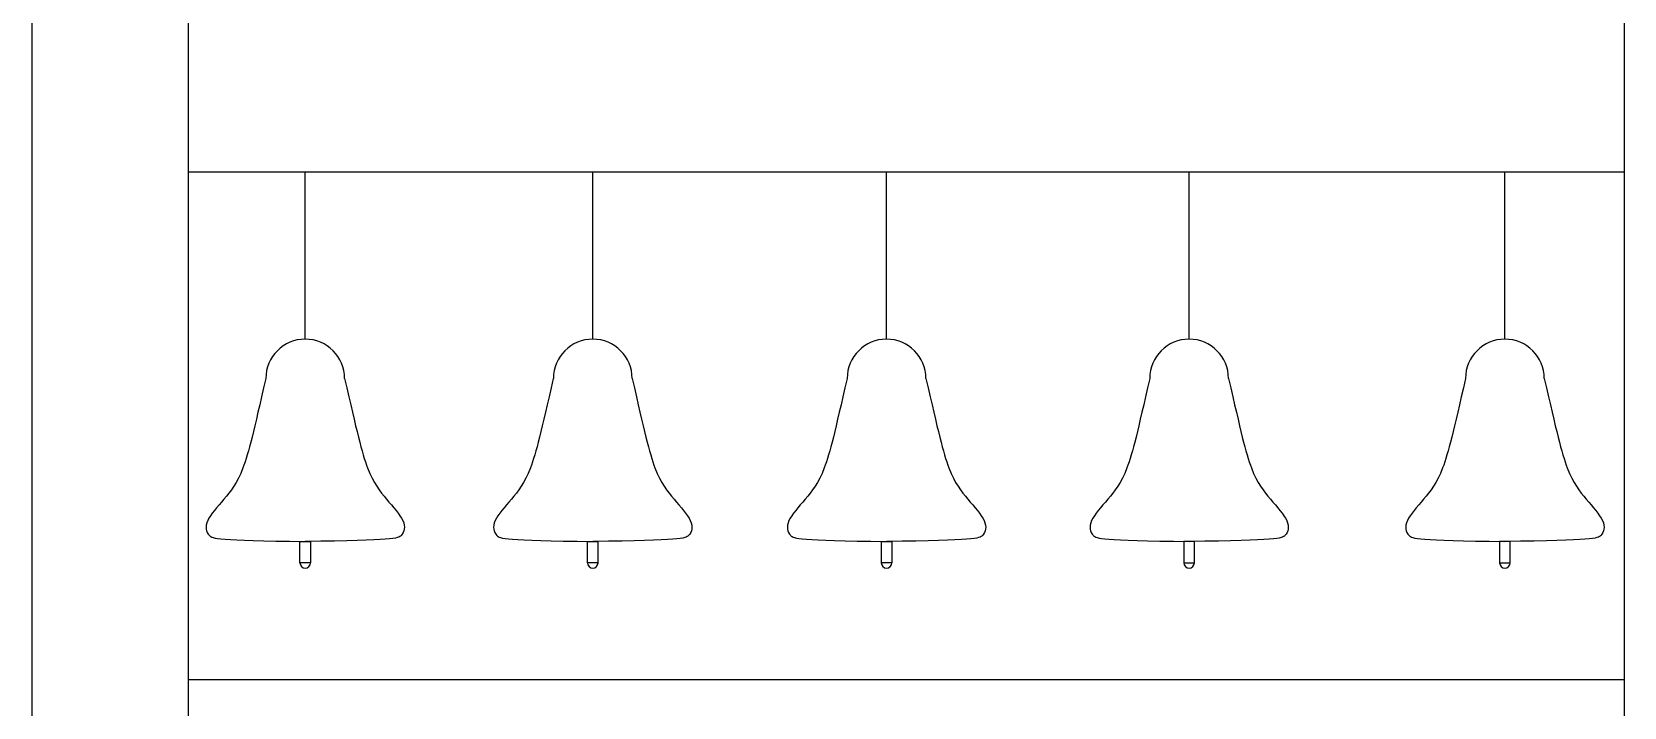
# Model space of a CAD drawing. Header units: millimetres. Extents: x 56222 to 3066687, y -650199 to -121287.
# Drawn here: x 140534.11 to 140544.29, y -185751.38 to -185747.06 of the extents above; entities that cross this region are included whole.
import ezdxf

# ---------------------------------------------------------------- set-up
doc = ezdxf.new("R2010")
doc.units = ezdxf.units.MM
doc.header["$MEASUREMENT"] = 0
doc.layers.add('$TD_AUDIT_GENERATED_(A0BDF17)', color=32, linetype='Continuous', lineweight=30)

msp = doc.modelspace()

# ---------------------------------------------------------------- linework, layer by layer
at = {"layer": '$TD_AUDIT_GENERATED_(A0BDF17)', "linetype": 'Continuous', "lineweight": 25, "ltscale": 2}
for p, q in [((140534.109, -185725.445), (140534.109, -185784.041)), ((140535.109, -185729.7), (140535.109, -185768.291)), ((140544.293, -185738.371), (140544.293, -185768.291)), ((140535.109, -185747.956), (140544.293, -185747.956)), ((140535.857, -185749.026), (140535.857, -185747.956)), ((140537.696, -185749.026), (140537.696, -185747.956)), ((140539.575, -185749.026), (140539.575, -185747.956)), ((140541.51, -185749.026), (140541.51, -185747.956)), ((140543.53, -185749.026), (140543.53, -185747.956)), ((140535.823, -185750.32), (140535.891, -185750.32)), ((140535.823, -185750.457), (140535.823, -185750.32)), ((140535.891, -185750.32), (140535.891, -185750.457)), ((140537.662, -185750.32), (140537.729, -185750.32)), ((140537.662, -185750.457), (140537.662, -185750.32)), ((140537.729, -185750.32), (140537.729, -185750.457)), ((140539.542, -185750.32), (140539.609, -185750.32)), ((140539.542, -185750.457), (140539.542, -185750.32)), ((140539.609, -185750.32), (140539.609, -185750.457)), ((140541.544, -185750.32), (140541.477, -185750.32)), ((140541.477, -185750.32), (140541.477, -185750.457)), ((140541.544, -185750.457), (140541.544, -185750.32)), ((140543.563, -185750.32), (140543.496, -185750.32)), ((140543.496, -185750.32), (140543.496, -185750.457)), ((140543.563, -185750.457), (140543.563, -185750.32)), ((140535.891, -185750.457), (140535.823, -185750.457)), ((140537.729, -185750.457), (140537.662, -185750.457)), ((140539.609, -185750.457), (140539.542, -185750.457)), ((140541.477, -185750.457), (140541.544, -185750.457)), ((140543.496, -185750.457), (140543.563, -185750.457)), ((140535.109, -185751.203), (140544.293, -185751.203))]:
    msp.add_line(p, q, dxfattribs=at)
for centre, radius, start, end in [((140535.857, -185749.278), 0.252, 359.9999, 179.9999), ((140537.696, -185749.278), 0.252, 359.9999, 179.9999), ((140539.575, -185749.278), 0.252, 359.9999, 179.9999), ((140541.51, -185749.278), 0.252, 359.9999, 179.9999), ((140543.53, -185749.278), 0.252, 359.9999, 179.9999), ((140535.857, -185750.457), 0.0336, 179.9999, 359.9999), ((140537.696, -185750.457), 0.0336, 179.9999, 359.9999), ((140539.575, -185750.457), 0.0336, 179.9999, 359.9999), ((140541.51, -185750.457), 0.0336, 179.9999, 359.9999), ((140543.53, -185750.457), 0.0336, 179.9999, 359.9999)]:
    msp.add_arc(centre, radius, start, end, dxfattribs=at)
for points in [[(140535.605, -185749.278), (140535.528, -185749.611), (140535.463, -185749.895), (140535.338, -185750.052), (140535.208, -185750.194), (140535.227, -185750.285), (140535.291, -185750.314), (140535.857, -185750.32)], [(140536.109, -185749.278), (140536.186, -185749.611), (140536.251, -185749.895), (140536.376, -185750.052), (140536.506, -185750.194), (140536.487, -185750.285), (140536.423, -185750.314), (140535.857, -185750.32)], [(140537.443, -185749.278), (140537.367, -185749.611), (140537.302, -185749.895), (140537.176, -185750.052), (140537.047, -185750.194), (140537.066, -185750.285), (140537.129, -185750.314), (140537.696, -185750.32)], [(140537.948, -185749.278), (140538.025, -185749.611), (140538.089, -185749.895), (140538.215, -185750.052), (140538.345, -185750.194), (140538.326, -185750.285), (140538.262, -185750.314), (140537.696, -185750.32)], [(140539.323, -185749.278), (140539.246, -185749.611), (140539.181, -185749.895), (140539.056, -185750.052), (140538.926, -185750.194), (140538.945, -185750.285), (140539.009, -185750.314), (140539.575, -185750.32)], [(140539.827, -185749.278), (140539.904, -185749.611), (140539.969, -185749.895), (140540.094, -185750.052), (140540.224, -185750.194), (140540.205, -185750.285), (140540.141, -185750.314), (140539.575, -185750.32)], [(140541.258, -185749.278), (140541.182, -185749.611), (140541.117, -185749.895), (140540.991, -185750.052), (140540.862, -185750.194), (140540.881, -185750.285), (140540.944, -185750.314), (140541.51, -185750.32)], [(140541.763, -185749.278), (140541.839, -185749.611), (140541.904, -185749.895), (140542.03, -185750.052), (140542.159, -185750.194), (140542.14, -185750.285), (140542.077, -185750.314), (140541.51, -185750.32)], [(140543.278, -185749.278), (140543.201, -185749.611), (140543.136, -185749.895), (140543.011, -185750.052), (140542.881, -185750.194), (140542.9, -185750.285), (140542.964, -185750.314), (140543.53, -185750.32)], [(140543.782, -185749.278), (140543.859, -185749.611), (140543.924, -185749.895), (140544.049, -185750.052), (140544.179, -185750.194), (140544.16, -185750.285), (140544.096, -185750.314), (140543.53, -185750.32)]]:
    msp.add_open_spline(points, degree=3, knots=[0, 0, 0, 0, 1, 2, 3, 4, 4.801015, 4.801015, 4.801015, 4.801015], dxfattribs=at)

doc.saveas('drawing.dxf')
